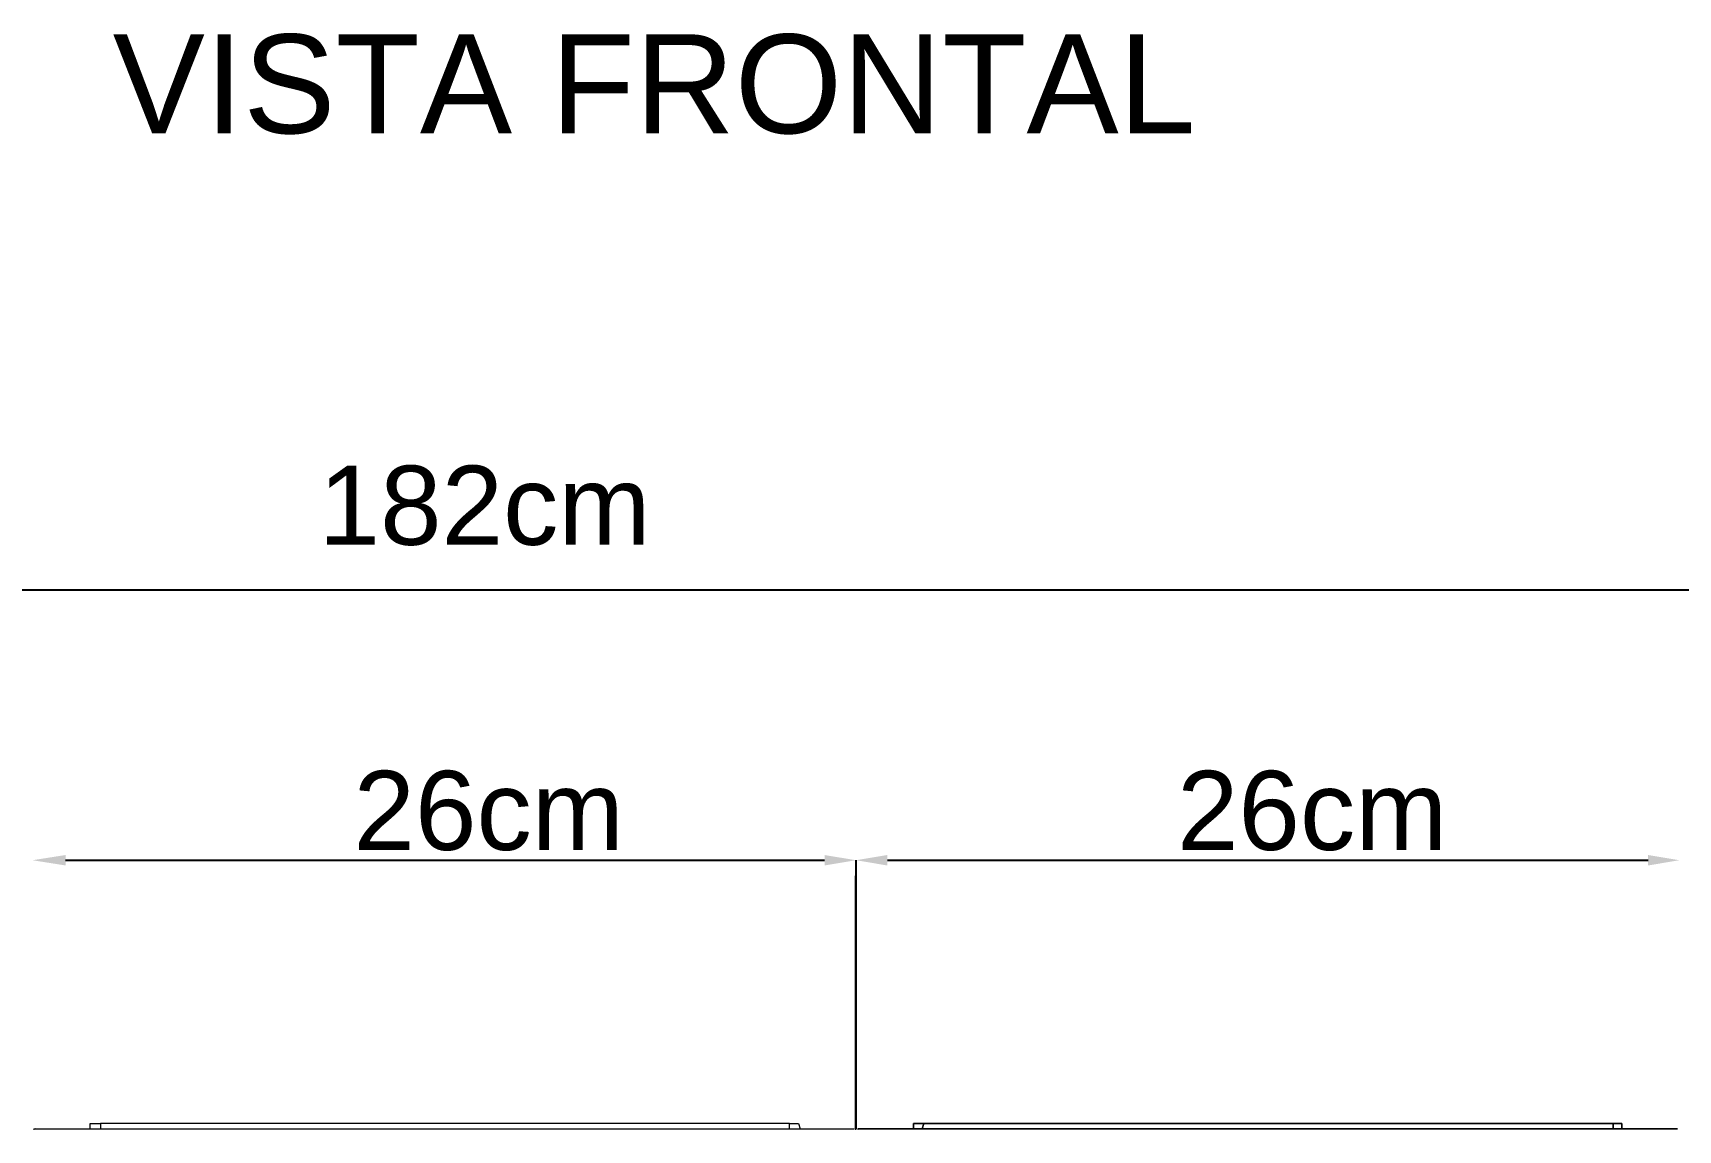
# Model space of a CAD drawing. Header units: millimetres. Extents: x -305 to 1353, y -289 to 1176.
# Drawn here: x 458.6 to 511.5, y 1140.4 to 1175.7 of the extents above; entities that cross this region are included whole.
import ezdxf

# ---------------------------------------------------------------- set-up
doc = ezdxf.new("R2010")
doc.units = ezdxf.units.MM
doc.header["$MEASUREMENT"] = 0
doc.layers.add('Medição_Detalhe_Cotas', color=7, linetype='Continuous', true_color=0x0080ff)
doc.layers.add('PDF_0', color=7, linetype='Continuous')
doc.layers.add('PDF_Text', color=7, linetype='Continuous')
doc.styles.add('PDF Arial', font='arial.ttf')

msp = doc.modelspace()

# ---------------------------------------------------------------- linework, layer by layer
at = {"layer": 'Medição_Detalhe_Cotas', "color": 150, "true_color": 0x007eff}
for points in [[(379.099, 1144.862), (379.099, 1157.778), (564.586, 1157.778), (564.586, 1136.158)], [(459.628, 1149.074), (484.056, 1149.074)], [(485.067, 1149.074), (485.067, 1140.426), (485.067, 1148.568)], [(486.078, 1149.074), (510.563, 1149.074)]]:
    msp.add_lwpolyline(points, dxfattribs=at)
at = {"layer": 'Medição_Detalhe_Cotas', "color": 150, "true_color": 0x007eff, "transparency": 33554559}
for points in [[(459.628, 1149.242), (459.628, 1148.905), (458.561, 1149.074)], [(484.056, 1149.242), (484.056, 1148.905), (485.067, 1149.074)], [(486.078, 1149.242), (486.078, 1148.905), (485.067, 1149.074)], [(510.563, 1149.242), (510.563, 1148.905), (511.573, 1149.074)]]:
    msp.add_solid(points, dxfattribs=at)
at = {"layer": 'PDF_0', "lineweight": 18}
msp.add_lwpolyline([(458.645, 1140.426, 0.414), (458.617, 1140.397, 0.414), (458.589, 1140.426)], format="xyb", dxfattribs=at)
for points in [[(458.617, 1140.426), (485.011, 1140.426)], [(460.414, 1140.426), (460.414, 1140.594), (460.751, 1140.594), (460.751, 1140.426)], [(482.933, 1140.594), (460.751, 1140.594)], [(482.933, 1140.426), (482.933, 1140.594), (483.214, 1140.594), (483.27, 1140.426)], [(485.123, 1140.426), (511.517, 1140.426)]]:
    msp.add_lwpolyline(points, dxfattribs=at)
for points in [[(485.123, 1140.426), (511.517, 1140.426)], [(486.92, 1140.426), (486.92, 1140.594), (487.257, 1140.594), (509.439, 1140.594), (509.72, 1140.594), (509.72, 1140.426), (509.72, 1140.594), (509.439, 1140.594), (487.257, 1140.594), (486.92, 1140.594)]]:
    msp.add_lwpolyline(points, close=True, dxfattribs=at)
at = {"layer": 'PDF_0', "lineweight": 0}
for points in [[(487.201, 1140.426), (487.257, 1140.594)], [(509.439, 1140.594), (509.439, 1140.426)]]:
    msp.add_lwpolyline(points, close=True, dxfattribs=at)
at = {"layer": 'PDF_0', "lineweight": 18}
for centre, start, end in [((485.039, 1140.397), 0.0209, 89.9791), ((485.151, 1140.397), 90.0209, 179.9791)]:
    msp.add_arc(centre, 0.0281, start, end, dxfattribs=at)

# ---------------------------------------------------------------- texts
at = {"layer": 'Medição_Detalhe_Cotas', "color": 30, "true_color": 0xff7e00, "char_height": 2.548, "attachment_point": 7, "style": 'PDF Arial'}
for s, insert in [('182cm', (467.771, 1159.195)), ('26cm', (468.894, 1149.368)), ('26cm', (495.4, 1149.368))]:
    msp.add_mtext(s, dxfattribs=dict(at, insert=insert))
at = {"layer": 'PDF_Text', "color": 30, "true_color": 0xff7e00, "insert": (461.144, 1172.438), "char_height": 3.185, "attachment_point": 7, "style": 'PDF Arial'}
msp.add_mtext('VISTA FRONTAL', dxfattribs=at)

doc.saveas('drawing.dxf')
